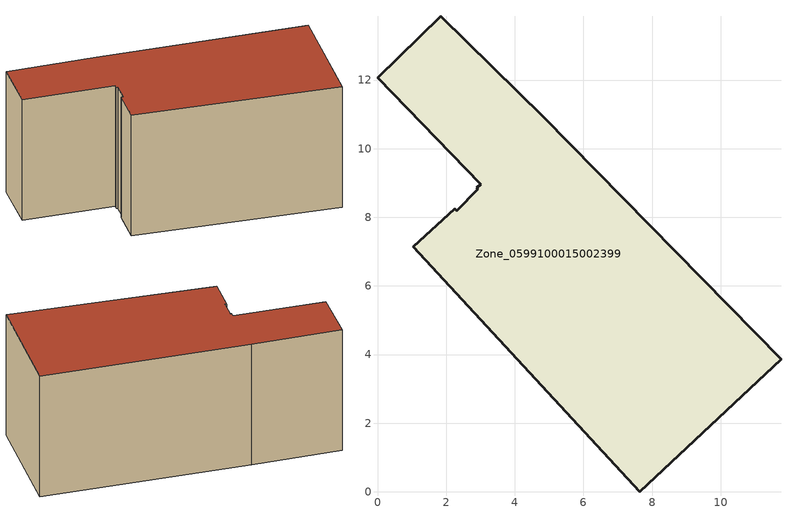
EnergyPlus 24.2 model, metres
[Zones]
Zone_0599100015002399
 floor ground (C_G): 2.92,8.81 2.89,8.86 3.01,8.97 0,12.07 1.85,13.86 4.85,10.91 11.76,3.86 7.64,0 1.05,7.14 2.25,8.26 2.3,8.19 z0.8
 wall outside (C_F): 0,12.07 3.01,8.97 2.89,8.86 2.92,8.81 2.3,8.19 2.25,8.26 1.05,7.14 7.64,0 11.76,3.86 4.85,10.91 1.85,13.86 0,12.07 z0.8:7.02
 roof outside (C_R): 2.89,8.86 2.92,8.81 2.3,8.19 2.25,8.26 1.05,7.14 7.64,0 11.76,3.86 4.85,10.91 1.85,13.86 0,12.07 3.01,8.97 z7.02
[BUILDING]
Pand.0599100015002399: North Axis=0; Terrain=City; Loads Convergence Tolerance Value=0.04; Temperature Convergence Tolerance Value=0.4; Solar Distribution=FullExterior; Maximum Number of Warmup Days=25; Minimum Number of Warmup Days=1
[Site:Location]
Rotterdam.The.Hague.AP_ZH_NLD Design_Conditions: Latitude=51.96; Longitude=4.45; Time Zone=1; Elevation=-4.5
[SITE:GROUNDTEMPERATURE:BUILDINGSURFACE]
18, 18, 18, 18, 18, 18, 18, 18, 18, 18, 18, 18
[MATERIAL] Thermal Absorptance=0.9; Solar Absorptance=0.7; Visible Absorptance=0.7
Name | Roughness | Thickness | Conductivity | Density | Specific Heat
G.TC.1975-1991 | MediumSmooth | 0.15 | 0.288461 | 540 | 1210
F.TC.1975-1991 | Rough | 0.3 | 0.230769 | 1920 | 840
R.TC.1975-1991 | MediumRough | 0.2 | 0.153846 | 1500 | 1000
[CONSTRUCTION]
C_G: G.TC.1975-1991
C_F: F.TC.1975-1991
C_R: R.TC.1975-1991
[ZONE]
Zone_0599100015002399: Type=1; Multiplier=1; Ceiling Height=Autocalculate; Volume=Autocalculate; Floor Area=autocalculate; Part of Total Floor Area=Yes
[ZONEINFILTRATION:DESIGNFLOWRATE]
Infil_Zone_0599100015002399: Zone or ZoneList or Space or SpaceList=Zone_0599100015002399; Schedule=AlwaysOn; Design Flow Rate Calculation Method=Flow/Area; Flow Rate per Floor Area=0.003; Constant Term Coefficient=1; Temperature Term Coefficient=0; Velocity Term Coefficient=0; Velocity Squared Term Coefficient=0
[HVACTEMPLATE:ZONE:IDEALLOADSAIRSYSTEM]
Zone_0599100015002399: Maximum Heating Supply Air Temperature=50; Minimum Cooling Supply Air Temperature=13; Maximum Heating Supply Air Humidity Ratio=0.0156; Minimum Cooling Supply Air Humidity Ratio=0.0077; Heating Limit=NoLimit; Cooling Limit=NoLimit; Dehumidification Control Type=ConstantSensibleHeatRatio; Cooling Sensible Heat Ratio=0.7; Dehumidification Setpoint=60; Humidification Control Type=None; Humidification Setpoint=30; Outdoor Air Method=None; Outdoor Air Flow Rate per Person=0.00944; Outdoor Air Flow Rate per Zone Floor Area=0; Outdoor Air Flow Rate per Zone=0; Demand Controlled Ventilation Type=None; Outdoor Air Economizer Type=NoEconomizer; Heat Recovery Type=None; Sensible Heat Recovery Effectiveness=0.7; Latent Heat Recovery Effectiveness=0.65
[ZONECONTROL:THERMOSTAT]
ThermostatControl_Zone_0599100015002399: Zone or ZoneList=Zone_0599100015002399; Control Type Schedule=DualSetpointControlType; Control 1=Thermostat_Zone_0599100015002399; Temperature Difference Between Cutout And Setpoint=0
[THERMOSTATSETPOINT:DUALSETPOINT]
Thermostat_Zone_0599100015002399: Heating Setpoint Temperature Schedule=HeatingSetpoint_Zone_0599100015002399; Cooling Setpoint Temperature Schedule=CoolingSetpoint_Zone_0599100015002399
[SCHEDULE:COMPACT]
HeatingSetpoint_Zone_0599100015002399: Through: 12/31, For: AllDays, Until: 24:00, 21
CoolingSetpoint_Zone_0599100015002399: Through: 12/31, For: AllDays, Until: 24:00, 24
DualSetpointControlType: Through: 12/31, For: AllDays, Until: 24:00, 4
AlwaysOn: Through: 12/31, For: AllDays, Until: 24:00, 1
